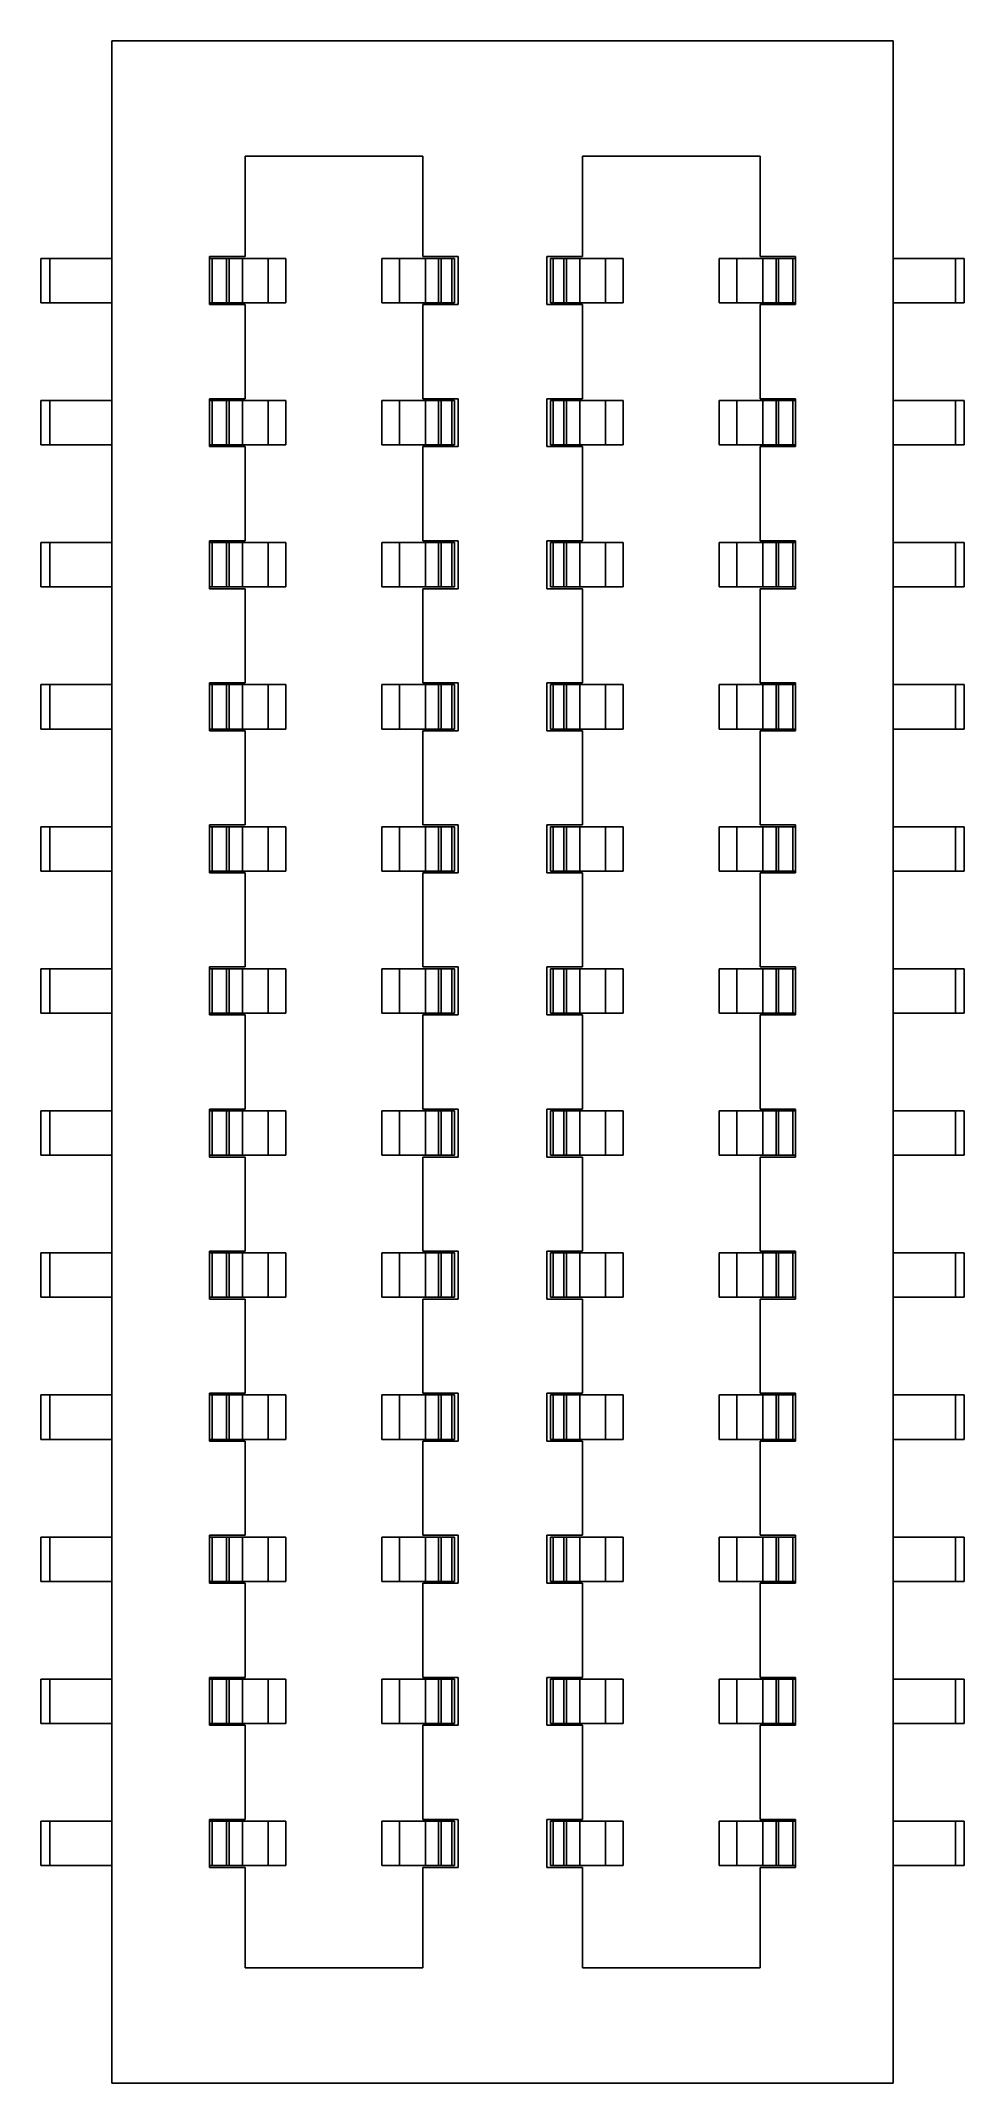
# Model space of a CAD drawing. Header units: millimetres. Extents: x -110.2 to -105, y 1.7 to 13.2.
import ezdxf

# ---------------------------------------------------------------- set-up
doc = ezdxf.new("R2010")
doc.units = ezdxf.units.MM

msp = doc.modelspace()

# ---------------------------------------------------------------- linework, layer by layer
at = {"color": 7, "linetype": 'Continuous', "lineweight": 25}
for p, q in [((-109.806, 13.22), (-105.406, 13.22)), ((-109.806, 13.22), (-109.806, 1.72)), ((-105.406, 1.72), (-105.406, 13.22)), ((-109.056, 12.57), (-109.056, 12.005)), ((-109.056, 12.57), (-108.056, 12.57)), ((-108.056, 12.57), (-108.056, 12.005)), ((-106.156, 12.57), (-107.156, 12.57)), ((-107.156, 12.005), (-107.156, 12.57)), ((-106.156, 12.57), (-106.156, 12.005)), ((-110.206, 11.745), (-110.206, 11.995)), ((-110.206, 11.995), (-109.806, 11.995)), ((-110.156, 11.995), (-110.156, 11.745)), ((-109.256, 12.005), (-109.256, 11.735)), ((-109.056, 12.005), (-109.256, 12.005)), ((-109.256, 11.995), (-108.826, 11.995)), ((-109.242, 11.995), (-109.242, 11.745)), ((-109.161, 11.995), (-109.161, 11.745)), ((-109.146, 11.745), (-109.146, 11.995)), ((-109.071, 11.995), (-109.071, 11.745)), ((-108.926, 11.995), (-108.926, 11.745)), ((-108.826, 11.745), (-108.826, 11.995)), ((-108.286, 11.995), (-107.876, 11.995)), ((-108.286, 11.745), (-108.286, 11.995)), ((-108.186, 11.995), (-108.186, 11.745)), ((-107.856, 12.005), (-108.056, 12.005)), ((-108.041, 11.995), (-108.041, 11.745)), ((-107.966, 11.745), (-107.966, 11.995)), ((-107.952, 11.995), (-107.952, 11.745)), ((-107.891, 11.995), (-107.891, 11.745)), ((-107.876, 11.745), (-107.876, 11.995)), ((-107.856, 11.735), (-107.856, 12.005)), ((-107.156, 12.005), (-107.356, 12.005)), ((-107.356, 12.005), (-107.356, 11.735)), ((-107.336, 11.995), (-106.926, 11.995)), ((-107.336, 11.745), (-107.336, 11.995)), ((-107.322, 11.995), (-107.322, 11.745)), ((-107.261, 11.995), (-107.261, 11.745)), ((-107.246, 11.745), (-107.246, 11.995)), ((-107.171, 11.995), (-107.171, 11.745)), ((-107.026, 11.995), (-107.026, 11.745)), ((-106.926, 11.745), (-106.926, 11.995)), ((-106.386, 11.995), (-105.956, 11.995)), ((-106.386, 11.745), (-106.386, 11.995)), ((-106.286, 11.995), (-106.286, 11.745)), ((-105.956, 12.005), (-106.156, 12.005)), ((-106.141, 11.995), (-106.141, 11.745)), ((-106.066, 11.745), (-106.066, 11.995)), ((-106.052, 11.995), (-106.052, 11.745)), ((-105.971, 11.995), (-105.971, 11.745)), ((-105.956, 11.735), (-105.956, 12.005)), ((-105.406, 11.995), (-105.006, 11.995)), ((-105.056, 11.995), (-105.056, 11.745)), ((-105.006, 11.745), (-105.006, 11.995)), ((-110.206, 11.745), (-109.806, 11.745)), ((-109.256, 11.745), (-108.826, 11.745)), ((-109.056, 11.735), (-109.256, 11.735)), ((-109.056, 11.205), (-109.056, 11.735)), ((-108.286, 11.745), (-107.876, 11.745)), ((-107.856, 11.735), (-108.056, 11.735)), ((-108.056, 11.205), (-108.056, 11.735)), ((-107.156, 11.735), (-107.356, 11.735)), ((-107.336, 11.745), (-106.926, 11.745)), ((-107.156, 11.735), (-107.156, 11.205)), ((-106.386, 11.745), (-105.956, 11.745)), ((-105.956, 11.735), (-106.156, 11.735)), ((-106.156, 11.205), (-106.156, 11.735)), ((-105.406, 11.745), (-105.006, 11.745)), ((-110.206, 10.945), (-110.206, 11.195)), ((-110.206, 11.195), (-109.806, 11.195)), ((-110.156, 11.195), (-110.156, 10.945)), ((-109.256, 11.205), (-109.256, 10.935)), ((-109.056, 11.205), (-109.256, 11.205)), ((-109.256, 11.195), (-108.826, 11.195)), ((-109.242, 11.195), (-109.242, 10.945)), ((-109.161, 11.195), (-109.161, 10.945)), ((-109.146, 10.945), (-109.146, 11.195)), ((-109.071, 11.195), (-109.071, 10.945)), ((-108.926, 11.195), (-108.926, 10.945)), ((-108.826, 10.945), (-108.826, 11.195)), ((-108.286, 11.195), (-107.876, 11.195)), ((-108.286, 10.945), (-108.286, 11.195)), ((-108.186, 11.195), (-108.186, 10.945)), ((-107.856, 11.205), (-108.056, 11.205)), ((-108.041, 11.195), (-108.041, 10.945)), ((-107.966, 10.945), (-107.966, 11.195)), ((-107.952, 11.195), (-107.952, 10.945)), ((-107.891, 11.195), (-107.891, 10.945)), ((-107.876, 10.945), (-107.876, 11.195)), ((-107.856, 10.935), (-107.856, 11.205)), ((-107.156, 11.205), (-107.356, 11.205)), ((-107.356, 11.205), (-107.356, 10.935)), ((-107.336, 11.195), (-106.926, 11.195)), ((-107.336, 10.945), (-107.336, 11.195)), ((-107.322, 11.195), (-107.322, 10.945)), ((-107.261, 11.195), (-107.261, 10.945)), ((-107.246, 10.945), (-107.246, 11.195)), ((-107.171, 11.195), (-107.171, 10.945)), ((-107.026, 11.195), (-107.026, 10.945)), ((-106.926, 10.945), (-106.926, 11.195)), ((-106.386, 11.195), (-105.956, 11.195)), ((-106.386, 10.945), (-106.386, 11.195)), ((-106.286, 11.195), (-106.286, 10.945)), ((-105.956, 11.205), (-106.156, 11.205)), ((-106.141, 11.195), (-106.141, 10.945)), ((-106.066, 10.945), (-106.066, 11.195)), ((-106.052, 11.195), (-106.052, 10.945)), ((-105.971, 11.195), (-105.971, 10.945)), ((-105.956, 10.935), (-105.956, 11.205)), ((-105.406, 11.195), (-105.006, 11.195)), ((-105.056, 11.195), (-105.056, 10.945)), ((-105.006, 10.945), (-105.006, 11.195)), ((-110.206, 10.945), (-109.806, 10.945)), ((-109.256, 10.945), (-108.826, 10.945)), ((-109.056, 10.935), (-109.256, 10.935)), ((-109.056, 10.935), (-109.056, 10.405)), ((-108.286, 10.945), (-107.876, 10.945)), ((-107.856, 10.935), (-108.056, 10.935)), ((-108.056, 10.405), (-108.056, 10.935)), ((-107.156, 10.935), (-107.356, 10.935)), ((-107.336, 10.945), (-106.926, 10.945)), ((-107.156, 10.935), (-107.156, 10.405)), ((-106.386, 10.945), (-105.956, 10.945)), ((-106.156, 10.405), (-106.156, 10.935)), ((-105.956, 10.935), (-106.156, 10.935)), ((-105.406, 10.945), (-105.006, 10.945)), ((-110.206, 10.145), (-110.206, 10.395)), ((-110.206, 10.395), (-109.806, 10.395)), ((-110.156, 10.395), (-110.156, 10.145)), ((-109.256, 10.405), (-109.256, 10.135)), ((-109.056, 10.405), (-109.256, 10.405)), ((-109.256, 10.395), (-108.826, 10.395)), ((-109.242, 10.395), (-109.242, 10.145)), ((-109.161, 10.395), (-109.161, 10.145)), ((-109.146, 10.145), (-109.146, 10.395)), ((-109.071, 10.395), (-109.071, 10.145)), ((-108.926, 10.395), (-108.926, 10.145)), ((-108.826, 10.145), (-108.826, 10.395)), ((-108.286, 10.395), (-107.876, 10.395)), ((-108.286, 10.145), (-108.286, 10.395)), ((-108.186, 10.395), (-108.186, 10.145)), ((-107.856, 10.405), (-108.056, 10.405)), ((-108.041, 10.395), (-108.041, 10.145)), ((-107.966, 10.145), (-107.966, 10.395)), ((-107.952, 10.395), (-107.952, 10.145)), ((-107.891, 10.395), (-107.891, 10.145)), ((-107.876, 10.145), (-107.876, 10.395)), ((-107.856, 10.135), (-107.856, 10.405)), ((-107.156, 10.405), (-107.356, 10.405)), ((-107.356, 10.405), (-107.356, 10.135)), ((-107.336, 10.395), (-106.926, 10.395)), ((-107.336, 10.145), (-107.336, 10.395)), ((-107.322, 10.395), (-107.322, 10.145)), ((-107.261, 10.395), (-107.261, 10.145)), ((-107.246, 10.145), (-107.246, 10.395)), ((-107.171, 10.395), (-107.171, 10.145)), ((-107.026, 10.395), (-107.026, 10.145)), ((-106.926, 10.145), (-106.926, 10.395)), ((-106.386, 10.395), (-105.956, 10.395)), ((-106.386, 10.145), (-106.386, 10.395)), ((-106.286, 10.395), (-106.286, 10.145)), ((-105.956, 10.405), (-106.156, 10.405)), ((-106.141, 10.395), (-106.141, 10.145)), ((-106.066, 10.145), (-106.066, 10.395)), ((-106.052, 10.395), (-106.052, 10.145)), ((-105.971, 10.395), (-105.971, 10.145)), ((-105.956, 10.135), (-105.956, 10.405)), ((-105.406, 10.395), (-105.006, 10.395)), ((-105.056, 10.395), (-105.056, 10.145)), ((-105.006, 10.145), (-105.006, 10.395)), ((-110.206, 10.145), (-109.806, 10.145)), ((-109.256, 10.145), (-108.826, 10.145)), ((-109.056, 10.135), (-109.256, 10.135)), ((-109.056, 10.135), (-109.056, 9.605)), ((-108.286, 10.145), (-107.876, 10.145)), ((-107.856, 10.135), (-108.056, 10.135)), ((-108.056, 9.605), (-108.056, 10.135)), ((-107.156, 10.135), (-107.356, 10.135)), ((-107.336, 10.145), (-106.926, 10.145)), ((-107.156, 10.135), (-107.156, 9.605)), ((-106.386, 10.145), (-105.956, 10.145)), ((-105.956, 10.135), (-106.156, 10.135)), ((-106.156, 9.605), (-106.156, 10.135)), ((-105.406, 10.145), (-105.006, 10.145)), ((-110.206, 9.345), (-110.206, 9.595)), ((-110.206, 9.595), (-109.806, 9.595)), ((-110.156, 9.595), (-110.156, 9.345)), ((-109.256, 9.605), (-109.256, 9.335)), ((-109.056, 9.605), (-109.256, 9.605)), ((-109.256, 9.595), (-108.826, 9.595)), ((-109.242, 9.595), (-109.242, 9.345)), ((-109.161, 9.595), (-109.161, 9.345)), ((-109.146, 9.345), (-109.146, 9.595)), ((-109.071, 9.595), (-109.071, 9.345)), ((-108.926, 9.595), (-108.926, 9.345)), ((-108.826, 9.345), (-108.826, 9.595)), ((-108.286, 9.595), (-107.876, 9.595)), ((-108.286, 9.345), (-108.286, 9.595)), ((-108.186, 9.595), (-108.186, 9.345)), ((-107.856, 9.605), (-108.056, 9.605)), ((-108.041, 9.595), (-108.041, 9.345)), ((-107.966, 9.345), (-107.966, 9.595)), ((-107.952, 9.595), (-107.952, 9.345)), ((-107.891, 9.595), (-107.891, 9.345)), ((-107.876, 9.345), (-107.876, 9.595)), ((-107.856, 9.335), (-107.856, 9.605)), ((-107.156, 9.605), (-107.356, 9.605)), ((-107.356, 9.605), (-107.356, 9.335)), ((-107.336, 9.595), (-106.926, 9.595)), ((-107.336, 9.345), (-107.336, 9.595)), ((-107.322, 9.595), (-107.322, 9.345)), ((-107.261, 9.595), (-107.261, 9.345)), ((-107.246, 9.345), (-107.246, 9.595)), ((-107.171, 9.595), (-107.171, 9.345)), ((-107.026, 9.595), (-107.026, 9.345)), ((-106.926, 9.345), (-106.926, 9.595)), ((-106.386, 9.595), (-105.956, 9.595)), ((-106.386, 9.345), (-106.386, 9.595)), ((-106.286, 9.595), (-106.286, 9.345)), ((-105.956, 9.605), (-106.156, 9.605)), ((-106.141, 9.595), (-106.141, 9.345)), ((-106.066, 9.345), (-106.066, 9.595)), ((-106.052, 9.595), (-106.052, 9.345)), ((-105.971, 9.595), (-105.971, 9.345)), ((-105.956, 9.335), (-105.956, 9.605)), ((-105.406, 9.595), (-105.006, 9.595)), ((-105.056, 9.595), (-105.056, 9.345)), ((-105.006, 9.345), (-105.006, 9.595)), ((-110.206, 9.345), (-109.806, 9.345)), ((-109.256, 9.345), (-108.826, 9.345)), ((-109.056, 9.335), (-109.256, 9.335)), ((-109.056, 8.805), (-109.056, 9.335)), ((-108.286, 9.345), (-107.876, 9.345)), ((-108.056, 8.805), (-108.056, 9.335)), ((-107.856, 9.335), (-108.056, 9.335)), ((-107.156, 9.335), (-107.356, 9.335)), ((-107.336, 9.345), (-106.926, 9.345)), ((-107.156, 9.335), (-107.156, 8.805)), ((-106.386, 9.345), (-105.956, 9.345)), ((-106.156, 8.805), (-106.156, 9.335)), ((-105.956, 9.335), (-106.156, 9.335)), ((-105.406, 9.345), (-105.006, 9.345)), ((-110.206, 8.545), (-110.206, 8.795)), ((-110.206, 8.795), (-109.806, 8.795)), ((-110.156, 8.795), (-110.156, 8.545)), ((-109.256, 8.805), (-109.256, 8.535)), ((-109.056, 8.805), (-109.256, 8.805)), ((-109.256, 8.795), (-108.826, 8.795)), ((-109.242, 8.795), (-109.242, 8.545)), ((-109.161, 8.795), (-109.161, 8.545)), ((-109.146, 8.545), (-109.146, 8.795)), ((-109.071, 8.795), (-109.071, 8.545)), ((-108.926, 8.795), (-108.926, 8.545)), ((-108.826, 8.545), (-108.826, 8.795)), ((-108.286, 8.795), (-107.876, 8.795)), ((-108.286, 8.545), (-108.286, 8.795)), ((-108.186, 8.795), (-108.186, 8.545)), ((-107.856, 8.805), (-108.056, 8.805)), ((-108.041, 8.795), (-108.041, 8.545)), ((-107.966, 8.545), (-107.966, 8.795)), ((-107.952, 8.795), (-107.952, 8.545)), ((-107.891, 8.795), (-107.891, 8.545)), ((-107.876, 8.545), (-107.876, 8.795)), ((-107.856, 8.535), (-107.856, 8.805)), ((-107.156, 8.805), (-107.356, 8.805)), ((-107.356, 8.805), (-107.356, 8.535)), ((-107.336, 8.795), (-106.926, 8.795)), ((-107.336, 8.545), (-107.336, 8.795)), ((-107.322, 8.795), (-107.322, 8.545)), ((-107.261, 8.795), (-107.261, 8.545)), ((-107.246, 8.545), (-107.246, 8.795)), ((-107.171, 8.795), (-107.171, 8.545)), ((-107.026, 8.795), (-107.026, 8.545)), ((-106.926, 8.545), (-106.926, 8.795)), ((-106.386, 8.795), (-105.956, 8.795)), ((-106.386, 8.545), (-106.386, 8.795)), ((-106.286, 8.795), (-106.286, 8.545)), ((-105.956, 8.805), (-106.156, 8.805)), ((-106.141, 8.795), (-106.141, 8.545)), ((-106.066, 8.545), (-106.066, 8.795)), ((-106.052, 8.795), (-106.052, 8.545)), ((-105.971, 8.795), (-105.971, 8.545)), ((-105.956, 8.535), (-105.956, 8.805)), ((-105.406, 8.795), (-105.006, 8.795)), ((-105.056, 8.795), (-105.056, 8.545)), ((-105.006, 8.545), (-105.006, 8.795)), ((-110.206, 8.545), (-109.806, 8.545)), ((-109.256, 8.545), (-108.826, 8.545)), ((-109.056, 8.535), (-109.256, 8.535)), ((-109.056, 8.535), (-109.056, 8.005)), ((-108.286, 8.545), (-107.876, 8.545)), ((-107.856, 8.535), (-108.056, 8.535)), ((-108.056, 8.005), (-108.056, 8.535)), ((-107.156, 8.535), (-107.356, 8.535)), ((-107.336, 8.545), (-106.926, 8.545)), ((-107.156, 8.535), (-107.156, 8.005)), ((-106.386, 8.545), (-105.956, 8.545)), ((-106.156, 8.005), (-106.156, 8.535)), ((-105.956, 8.535), (-106.156, 8.535)), ((-105.406, 8.545), (-105.006, 8.545)), ((-110.206, 7.745), (-110.206, 7.995)), ((-110.206, 7.995), (-109.806, 7.995)), ((-110.156, 7.995), (-110.156, 7.745)), ((-109.256, 8.005), (-109.256, 7.735)), ((-109.056, 8.005), (-109.256, 8.005)), ((-109.256, 7.995), (-108.826, 7.995)), ((-109.242, 7.995), (-109.242, 7.745)), ((-109.161, 7.995), (-109.161, 7.745)), ((-109.146, 7.745), (-109.146, 7.995)), ((-109.071, 7.995), (-109.071, 7.745)), ((-108.926, 7.995), (-108.926, 7.745)), ((-108.826, 7.745), (-108.826, 7.995)), ((-108.286, 7.995), (-107.876, 7.995)), ((-108.286, 7.745), (-108.286, 7.995)), ((-108.186, 7.995), (-108.186, 7.745)), ((-107.856, 8.005), (-108.056, 8.005)), ((-108.041, 7.995), (-108.041, 7.745)), ((-107.966, 7.745), (-107.966, 7.995)), ((-107.952, 7.995), (-107.952, 7.745)), ((-107.891, 7.995), (-107.891, 7.745)), ((-107.876, 7.745), (-107.876, 7.995)), ((-107.856, 7.735), (-107.856, 8.005)), ((-107.156, 8.005), (-107.356, 8.005)), ((-107.356, 8.005), (-107.356, 7.735)), ((-107.336, 7.995), (-106.926, 7.995)), ((-107.336, 7.745), (-107.336, 7.995)), ((-107.322, 7.995), (-107.322, 7.745)), ((-107.261, 7.995), (-107.261, 7.745)), ((-107.246, 7.745), (-107.246, 7.995)), ((-107.171, 7.995), (-107.171, 7.745)), ((-107.026, 7.995), (-107.026, 7.745)), ((-106.926, 7.745), (-106.926, 7.995)), ((-106.386, 7.995), (-105.956, 7.995)), ((-106.386, 7.745), (-106.386, 7.995)), ((-106.286, 7.995), (-106.286, 7.745)), ((-105.956, 8.005), (-106.156, 8.005)), ((-106.141, 7.995), (-106.141, 7.745)), ((-106.066, 7.745), (-106.066, 7.995)), ((-106.052, 7.995), (-106.052, 7.745)), ((-105.971, 7.995), (-105.971, 7.745)), ((-105.956, 7.735), (-105.956, 8.005)), ((-105.406, 7.995), (-105.006, 7.995)), ((-105.056, 7.995), (-105.056, 7.745)), ((-105.006, 7.745), (-105.006, 7.995)), ((-110.206, 7.745), (-109.806, 7.745)), ((-109.256, 7.745), (-108.826, 7.745)), ((-109.056, 7.735), (-109.256, 7.735)), ((-109.056, 7.735), (-109.056, 7.205)), ((-108.286, 7.745), (-107.876, 7.745)), ((-107.856, 7.735), (-108.056, 7.735)), ((-108.056, 7.205), (-108.056, 7.735)), ((-107.156, 7.735), (-107.356, 7.735)), ((-107.336, 7.745), (-106.926, 7.745)), ((-107.156, 7.735), (-107.156, 7.205)), ((-106.386, 7.745), (-105.956, 7.745)), ((-105.956, 7.735), (-106.156, 7.735)), ((-106.156, 7.205), (-106.156, 7.735)), ((-105.406, 7.745), (-105.006, 7.745)), ((-110.206, 6.945), (-110.206, 7.195)), ((-110.206, 7.195), (-109.806, 7.195)), ((-110.156, 7.195), (-110.156, 6.945)), ((-109.256, 7.205), (-109.256, 6.935)), ((-109.056, 7.205), (-109.256, 7.205)), ((-109.256, 7.195), (-108.826, 7.195)), ((-109.242, 7.195), (-109.242, 6.945)), ((-109.161, 7.195), (-109.161, 6.945)), ((-109.146, 6.945), (-109.146, 7.195)), ((-109.071, 7.195), (-109.071, 6.945)), ((-108.926, 7.195), (-108.926, 6.945)), ((-108.826, 6.945), (-108.826, 7.195)), ((-108.286, 7.195), (-107.876, 7.195)), ((-108.286, 6.945), (-108.286, 7.195)), ((-108.186, 7.195), (-108.186, 6.945)), ((-107.856, 7.205), (-108.056, 7.205)), ((-108.041, 7.195), (-108.041, 6.945)), ((-107.966, 6.945), (-107.966, 7.195)), ((-107.952, 7.195), (-107.952, 6.945)), ((-107.891, 7.195), (-107.891, 6.945)), ((-107.876, 6.945), (-107.876, 7.195)), ((-107.856, 6.935), (-107.856, 7.205)), ((-107.156, 7.205), (-107.356, 7.205)), ((-107.356, 7.205), (-107.356, 6.935)), ((-107.336, 7.195), (-106.926, 7.195)), ((-107.336, 6.945), (-107.336, 7.195)), ((-107.322, 7.195), (-107.322, 6.945)), ((-107.261, 7.195), (-107.261, 6.945)), ((-107.246, 6.945), (-107.246, 7.195)), ((-107.171, 7.195), (-107.171, 6.945)), ((-107.026, 7.195), (-107.026, 6.945)), ((-106.926, 6.945), (-106.926, 7.195)), ((-106.386, 7.195), (-105.956, 7.195)), ((-106.386, 6.945), (-106.386, 7.195)), ((-106.286, 7.195), (-106.286, 6.945)), ((-105.956, 7.205), (-106.156, 7.205)), ((-106.141, 7.195), (-106.141, 6.945)), ((-106.066, 6.945), (-106.066, 7.195)), ((-106.052, 7.195), (-106.052, 6.945)), ((-105.971, 7.195), (-105.971, 6.945)), ((-105.956, 6.935), (-105.956, 7.205)), ((-105.406, 7.195), (-105.006, 7.195)), ((-105.056, 7.195), (-105.056, 6.945)), ((-105.006, 6.945), (-105.006, 7.195)), ((-110.206, 6.945), (-109.806, 6.945)), ((-109.256, 6.945), (-108.826, 6.945)), ((-109.056, 6.935), (-109.256, 6.935)), ((-109.056, 6.935), (-109.056, 6.405)), ((-108.286, 6.945), (-107.876, 6.945)), ((-108.056, 6.405), (-108.056, 6.935)), ((-107.856, 6.935), (-108.056, 6.935)), ((-107.156, 6.935), (-107.356, 6.935)), ((-107.336, 6.945), (-106.926, 6.945)), ((-107.156, 6.935), (-107.156, 6.405)), ((-106.386, 6.945), (-105.956, 6.945)), ((-106.156, 6.405), (-106.156, 6.935)), ((-105.956, 6.935), (-106.156, 6.935)), ((-105.406, 6.945), (-105.006, 6.945)), ((-110.206, 6.145), (-110.206, 6.395)), ((-110.206, 6.395), (-109.806, 6.395)), ((-110.156, 6.395), (-110.156, 6.145)), ((-109.056, 6.405), (-109.256, 6.405)), ((-109.256, 6.405), (-109.256, 6.135)), ((-109.256, 6.395), (-108.826, 6.395)), ((-109.242, 6.395), (-109.242, 6.145)), ((-109.161, 6.395), (-109.161, 6.145)), ((-109.146, 6.145), (-109.146, 6.395)), ((-109.071, 6.395), (-109.071, 6.145)), ((-108.926, 6.395), (-108.926, 6.145)), ((-108.826, 6.145), (-108.826, 6.395)), ((-108.286, 6.395), (-107.876, 6.395)), ((-108.286, 6.145), (-108.286, 6.395)), ((-108.186, 6.395), (-108.186, 6.145)), ((-107.856, 6.405), (-108.056, 6.405)), ((-108.041, 6.395), (-108.041, 6.145)), ((-107.966, 6.145), (-107.966, 6.395)), ((-107.952, 6.395), (-107.952, 6.145)), ((-107.891, 6.395), (-107.891, 6.145)), ((-107.876, 6.145), (-107.876, 6.395)), ((-107.856, 6.135), (-107.856, 6.405)), ((-107.156, 6.405), (-107.356, 6.405)), ((-107.356, 6.405), (-107.356, 6.135)), ((-107.336, 6.395), (-106.926, 6.395)), ((-107.336, 6.145), (-107.336, 6.395)), ((-107.322, 6.395), (-107.322, 6.145)), ((-107.261, 6.395), (-107.261, 6.145)), ((-107.246, 6.145), (-107.246, 6.395)), ((-107.171, 6.395), (-107.171, 6.145)), ((-107.026, 6.395), (-107.026, 6.145)), ((-106.926, 6.145), (-106.926, 6.395)), ((-106.386, 6.395), (-105.956, 6.395)), ((-106.386, 6.145), (-106.386, 6.395)), ((-106.286, 6.395), (-106.286, 6.145)), ((-105.956, 6.405), (-106.156, 6.405)), ((-106.141, 6.395), (-106.141, 6.145)), ((-106.066, 6.145), (-106.066, 6.395)), ((-106.052, 6.395), (-106.052, 6.145)), ((-105.971, 6.395), (-105.971, 6.145)), ((-105.956, 6.135), (-105.956, 6.405)), ((-105.406, 6.395), (-105.006, 6.395)), ((-105.056, 6.395), (-105.056, 6.145)), ((-105.006, 6.145), (-105.006, 6.395)), ((-110.206, 6.145), (-109.806, 6.145)), ((-109.256, 6.145), (-108.826, 6.145)), ((-109.056, 6.135), (-109.256, 6.135)), ((-109.056, 6.135), (-109.056, 5.605)), ((-108.286, 6.145), (-107.876, 6.145)), ((-107.856, 6.135), (-108.056, 6.135)), ((-108.056, 5.605), (-108.056, 6.135)), ((-107.156, 6.135), (-107.356, 6.135)), ((-107.336, 6.145), (-106.926, 6.145)), ((-107.156, 6.135), (-107.156, 5.605)), ((-106.386, 6.145), (-105.956, 6.145)), ((-106.156, 5.605), (-106.156, 6.135)), ((-105.956, 6.135), (-106.156, 6.135)), ((-105.406, 6.145), (-105.006, 6.145)), ((-110.206, 5.345), (-110.206, 5.595)), ((-110.206, 5.595), (-109.806, 5.595)), ((-110.156, 5.595), (-110.156, 5.345)), ((-109.256, 5.605), (-109.256, 5.335)), ((-109.056, 5.605), (-109.256, 5.605)), ((-109.256, 5.595), (-108.826, 5.595)), ((-109.242, 5.595), (-109.242, 5.345)), ((-109.161, 5.595), (-109.161, 5.345)), ((-109.146, 5.345), (-109.146, 5.595)), ((-109.071, 5.595), (-109.071, 5.345)), ((-108.926, 5.595), (-108.926, 5.345)), ((-108.826, 5.345), (-108.826, 5.595)), ((-108.286, 5.595), (-107.876, 5.595)), ((-108.286, 5.345), (-108.286, 5.595)), ((-108.186, 5.595), (-108.186, 5.345)), ((-107.856, 5.605), (-108.056, 5.605)), ((-108.041, 5.595), (-108.041, 5.345)), ((-107.966, 5.345), (-107.966, 5.595)), ((-107.952, 5.595), (-107.952, 5.345)), ((-107.891, 5.595), (-107.891, 5.345)), ((-107.876, 5.345), (-107.876, 5.595)), ((-107.856, 5.335), (-107.856, 5.605)), ((-107.156, 5.605), (-107.356, 5.605)), ((-107.356, 5.605), (-107.356, 5.335)), ((-107.336, 5.595), (-106.926, 5.595)), ((-107.336, 5.345), (-107.336, 5.595)), ((-107.322, 5.595), (-107.322, 5.345)), ((-107.261, 5.595), (-107.261, 5.345)), ((-107.246, 5.345), (-107.246, 5.595)), ((-107.171, 5.595), (-107.171, 5.345)), ((-107.026, 5.595), (-107.026, 5.345)), ((-106.926, 5.345), (-106.926, 5.595)), ((-106.386, 5.595), (-105.956, 5.595)), ((-106.386, 5.345), (-106.386, 5.595)), ((-106.286, 5.595), (-106.286, 5.345)), ((-105.956, 5.605), (-106.156, 5.605)), ((-106.141, 5.595), (-106.141, 5.345)), ((-106.066, 5.345), (-106.066, 5.595)), ((-106.052, 5.595), (-106.052, 5.345)), ((-105.971, 5.595), (-105.971, 5.345)), ((-105.956, 5.335), (-105.956, 5.605)), ((-105.406, 5.595), (-105.006, 5.595)), ((-105.056, 5.595), (-105.056, 5.345)), ((-105.006, 5.345), (-105.006, 5.595)), ((-110.206, 5.345), (-109.806, 5.345)), ((-109.256, 5.345), (-108.826, 5.345)), ((-109.056, 5.335), (-109.256, 5.335)), ((-109.056, 5.335), (-109.056, 4.805)), ((-108.286, 5.345), (-107.876, 5.345)), ((-107.856, 5.335), (-108.056, 5.335)), ((-108.056, 4.805), (-108.056, 5.335)), ((-107.156, 5.335), (-107.356, 5.335)), ((-107.336, 5.345), (-106.926, 5.345)), ((-107.156, 5.335), (-107.156, 4.805)), ((-106.386, 5.345), (-105.956, 5.345)), ((-105.956, 5.335), (-106.156, 5.335)), ((-106.156, 4.805), (-106.156, 5.335)), ((-105.406, 5.345), (-105.006, 5.345)), ((-110.206, 4.545), (-110.206, 4.795)), ((-110.206, 4.795), (-109.806, 4.795)), ((-110.156, 4.795), (-110.156, 4.545)), ((-109.256, 4.805), (-109.256, 4.535)), ((-109.056, 4.805), (-109.256, 4.805)), ((-109.256, 4.795), (-108.826, 4.795)), ((-109.242, 4.795), (-109.242, 4.545)), ((-109.161, 4.795), (-109.161, 4.545)), ((-109.146, 4.545), (-109.146, 4.795)), ((-109.071, 4.795), (-109.071, 4.545)), ((-108.926, 4.795), (-108.926, 4.545)), ((-108.826, 4.545), (-108.826, 4.795)), ((-108.286, 4.795), (-107.876, 4.795)), ((-108.286, 4.545), (-108.286, 4.795)), ((-108.186, 4.795), (-108.186, 4.545)), ((-107.856, 4.805), (-108.056, 4.805)), ((-108.041, 4.795), (-108.041, 4.545)), ((-107.966, 4.545), (-107.966, 4.795)), ((-107.952, 4.795), (-107.952, 4.545)), ((-107.891, 4.795), (-107.891, 4.545)), ((-107.876, 4.545), (-107.876, 4.795)), ((-107.856, 4.535), (-107.856, 4.805)), ((-107.356, 4.805), (-107.356, 4.535)), ((-107.156, 4.805), (-107.356, 4.805)), ((-107.336, 4.795), (-106.926, 4.795)), ((-107.336, 4.545), (-107.336, 4.795)), ((-107.322, 4.795), (-107.322, 4.545)), ((-107.261, 4.795), (-107.261, 4.545)), ((-107.246, 4.545), (-107.246, 4.795)), ((-107.171, 4.795), (-107.171, 4.545)), ((-107.026, 4.795), (-107.026, 4.545)), ((-106.926, 4.545), (-106.926, 4.795)), ((-106.386, 4.795), (-105.956, 4.795)), ((-106.386, 4.545), (-106.386, 4.795)), ((-106.286, 4.795), (-106.286, 4.545)), ((-105.956, 4.805), (-106.156, 4.805)), ((-106.141, 4.795), (-106.141, 4.545)), ((-106.066, 4.545), (-106.066, 4.795)), ((-106.052, 4.795), (-106.052, 4.545)), ((-105.971, 4.795), (-105.971, 4.545)), ((-105.956, 4.535), (-105.956, 4.805)), ((-105.406, 4.795), (-105.006, 4.795)), ((-105.056, 4.795), (-105.056, 4.545)), ((-105.006, 4.545), (-105.006, 4.795)), ((-110.206, 4.545), (-109.806, 4.545)), ((-109.256, 4.545), (-108.826, 4.545)), ((-109.056, 4.535), (-109.256, 4.535)), ((-109.056, 4.005), (-109.056, 4.535)), ((-108.286, 4.545), (-107.876, 4.545)), ((-107.856, 4.535), (-108.056, 4.535)), ((-108.056, 4.005), (-108.056, 4.535)), ((-107.156, 4.535), (-107.356, 4.535)), ((-107.336, 4.545), (-106.926, 4.545)), ((-107.156, 4.535), (-107.156, 4.005)), ((-106.386, 4.545), (-105.956, 4.545)), ((-106.156, 4.005), (-106.156, 4.535)), ((-105.956, 4.535), (-106.156, 4.535)), ((-105.406, 4.545), (-105.006, 4.545)), ((-110.206, 3.745), (-110.206, 3.995)), ((-110.206, 3.995), (-109.806, 3.995)), ((-110.156, 3.995), (-110.156, 3.745)), ((-109.256, 4.005), (-109.256, 3.735)), ((-109.056, 4.005), (-109.256, 4.005)), ((-109.256, 3.995), (-108.826, 3.995)), ((-109.242, 3.995), (-109.242, 3.745)), ((-109.161, 3.995), (-109.161, 3.745)), ((-109.146, 3.745), (-109.146, 3.995)), ((-109.071, 3.995), (-109.071, 3.745)), ((-108.926, 3.995), (-108.926, 3.745)), ((-108.826, 3.745), (-108.826, 3.995)), ((-108.286, 3.995), (-107.876, 3.995)), ((-108.286, 3.745), (-108.286, 3.995)), ((-108.186, 3.995), (-108.186, 3.745)), ((-107.856, 4.005), (-108.056, 4.005)), ((-108.041, 3.995), (-108.041, 3.745)), ((-107.966, 3.745), (-107.966, 3.995)), ((-107.952, 3.995), (-107.952, 3.745)), ((-107.891, 3.995), (-107.891, 3.745)), ((-107.876, 3.745), (-107.876, 3.995)), ((-107.856, 3.735), (-107.856, 4.005)), ((-107.356, 4.005), (-107.356, 3.735)), ((-107.156, 4.005), (-107.356, 4.005)), ((-107.336, 3.995), (-106.926, 3.995)), ((-107.336, 3.745), (-107.336, 3.995)), ((-107.322, 3.995), (-107.322, 3.745)), ((-107.261, 3.995), (-107.261, 3.745)), ((-107.246, 3.745), (-107.246, 3.995)), ((-107.171, 3.995), (-107.171, 3.745)), ((-107.026, 3.995), (-107.026, 3.745)), ((-106.926, 3.745), (-106.926, 3.995)), ((-106.386, 3.995), (-105.956, 3.995)), ((-106.386, 3.745), (-106.386, 3.995)), ((-106.286, 3.995), (-106.286, 3.745)), ((-105.956, 4.005), (-106.156, 4.005)), ((-106.141, 3.995), (-106.141, 3.745)), ((-106.066, 3.745), (-106.066, 3.995)), ((-106.052, 3.995), (-106.052, 3.745)), ((-105.971, 3.995), (-105.971, 3.745)), ((-105.956, 3.735), (-105.956, 4.005)), ((-105.406, 3.995), (-105.006, 3.995)), ((-105.056, 3.995), (-105.056, 3.745)), ((-105.006, 3.745), (-105.006, 3.995)), ((-110.206, 3.745), (-109.806, 3.745)), ((-109.256, 3.745), (-108.826, 3.745)), ((-109.056, 3.735), (-109.256, 3.735)), ((-109.056, 3.735), (-109.056, 3.205)), ((-108.286, 3.745), (-107.876, 3.745)), ((-107.856, 3.735), (-108.056, 3.735)), ((-108.056, 3.205), (-108.056, 3.735)), ((-107.156, 3.735), (-107.356, 3.735)), ((-107.336, 3.745), (-106.926, 3.745)), ((-107.156, 3.735), (-107.156, 3.205)), ((-106.386, 3.745), (-105.956, 3.745)), ((-106.156, 3.205), (-106.156, 3.735)), ((-105.956, 3.735), (-106.156, 3.735)), ((-105.406, 3.745), (-105.006, 3.745)), ((-110.206, 2.945), (-110.206, 3.195)), ((-109.806, 3.195), (-110.206, 3.195)), ((-110.156, 2.945), (-110.156, 3.195)), ((-109.056, 3.205), (-109.256, 3.205)), ((-109.256, 3.205), (-109.256, 2.935)), ((-108.826, 3.195), (-109.256, 3.195)), ((-109.242, 2.945), (-109.242, 3.195)), ((-109.161, 2.945), (-109.161, 3.195)), ((-109.146, 2.945), (-109.146, 3.195)), ((-109.071, 2.945), (-109.071, 3.195)), ((-108.926, 2.945), (-108.926, 3.195)), ((-108.826, 2.945), (-108.826, 3.195)), ((-107.876, 3.195), (-108.286, 3.195)), ((-108.286, 2.945), (-108.286, 3.195)), ((-108.186, 2.945), (-108.186, 3.195)), ((-107.856, 3.205), (-108.056, 3.205)), ((-108.041, 2.945), (-108.041, 3.195)), ((-107.966, 2.945), (-107.966, 3.195)), ((-107.952, 2.945), (-107.952, 3.195)), ((-107.891, 2.945), (-107.891, 3.195)), ((-107.876, 2.945), (-107.876, 3.195)), ((-107.856, 2.935), (-107.856, 3.205)), ((-107.156, 3.205), (-107.356, 3.205)), ((-107.356, 3.205), (-107.356, 2.935)), ((-107.336, 3.195), (-106.926, 3.195)), ((-107.336, 2.945), (-107.336, 3.195)), ((-107.322, 3.195), (-107.322, 2.945)), ((-107.261, 3.195), (-107.261, 2.945)), ((-107.246, 2.945), (-107.246, 3.195)), ((-107.171, 3.195), (-107.171, 2.945)), ((-107.026, 3.195), (-107.026, 2.945)), ((-106.926, 2.945), (-106.926, 3.195)), ((-106.386, 3.195), (-105.956, 3.195)), ((-106.386, 2.945), (-106.386, 3.195)), ((-106.286, 3.195), (-106.286, 2.945)), ((-105.956, 3.205), (-106.156, 3.205)), ((-106.141, 3.195), (-106.141, 2.945)), ((-106.066, 2.945), (-106.066, 3.195)), ((-106.052, 3.195), (-106.052, 2.945)), ((-105.971, 3.195), (-105.971, 2.945)), ((-105.956, 2.935), (-105.956, 3.205)), ((-105.406, 3.195), (-105.006, 3.195)), ((-105.056, 3.195), (-105.056, 2.945)), ((-105.006, 2.945), (-105.006, 3.195)), ((-109.806, 2.945), (-110.206, 2.945)), ((-108.826, 2.945), (-109.256, 2.945)), ((-109.056, 2.935), (-109.256, 2.935)), ((-109.056, 2.37), (-109.056, 2.935)), ((-107.876, 2.945), (-108.286, 2.945)), ((-107.856, 2.935), (-108.056, 2.935)), ((-108.056, 2.37), (-108.056, 2.935)), ((-107.156, 2.935), (-107.356, 2.935)), ((-107.336, 2.945), (-106.926, 2.945)), ((-107.156, 2.935), (-107.156, 2.37)), ((-106.386, 2.945), (-105.956, 2.945)), ((-106.156, 2.37), (-106.156, 2.935)), ((-105.956, 2.935), (-106.156, 2.935)), ((-105.406, 2.945), (-105.006, 2.945)), ((-109.056, 2.37), (-108.056, 2.37)), ((-106.156, 2.37), (-107.156, 2.37)), ((-109.806, 1.72), (-105.406, 1.72))]:
    msp.add_line(p, q, dxfattribs=at)

doc.saveas('drawing.dxf')
